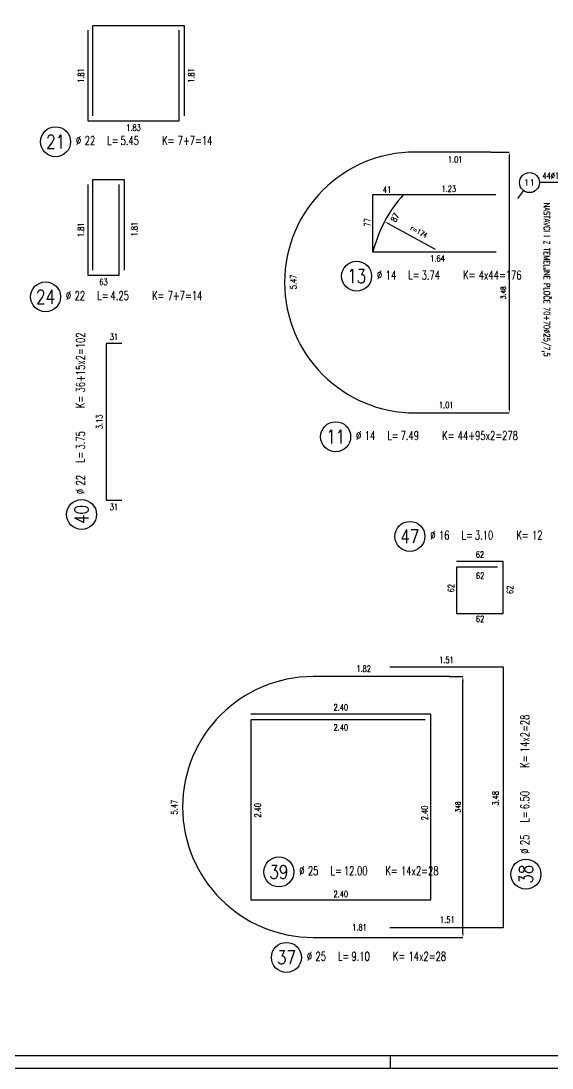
# Model space of a CAD drawing. Extents: x 29670 to 39758, y 69667 to 72992.
# Drawn here: x 33232 to 34293, y 69667 to 71763 of the extents above; entities that cross this region are included whole.
import ezdxf
from ezdxf.enums import TextEntityAlignment as Align

# ---------------------------------------------------------------- set-up
doc = ezdxf.new("R2010")
doc.units = 0
doc.header["$LTSCALE"] = 50
doc.header["$PDMODE"] = 34
doc.header["$PDSIZE"] = 5
doc.layers.get('DEFPOINTS').update_dxf_attribs({"linetype": 'CONTINUOUS'})
for name, color, linetype in [('ARM', 1, 'CONTINUOUS'), ('ARM-I', 6, 'CONTINUOUS'), ('BETON', 7, 'CONTINUOUS'), ('CRTICA', 7, 'CONTINUOUS'), ('FILE', 8, 'CONTINUOUS'), ('KOTE', 4, 'CONTINUOUS'), ('TANKO', 8, 'CONTINUOUS')]:
    doc.layers.add(name, color=color, linetype=linetype)
doc.styles.add('KOTE', font='romans.shx', dxfattribs={"width": 0.7})
doc.styles.get("Standard").update_dxf_attribs({"font": 'romans.shx', "width": 0.9})
doc.dimstyles.new('M-50', dxfattribs={"dimscale": 50, "dimtxt": 0.2, "dimasz": 0.185, "dimexe": 0, "dimexo": 0, "dimgap": 0.1, "dimtad": 1, "dimdec": 0, "dimzin": 0, "dimdsep": 46, "dimtxsty": 'KOTE', "dimcen": 0.09, "dimclrd": 256, "dimclre": 256, "dimclrt": 2, "dimadec": 0, "dimazin": 0, "dimtfac": 1, "dimtdec": 0, "dimtix": 1, "dimtmove": 2, "dimatfit": 3, "dimfxl": 0, "dimtolj": 1, "dimtzin": 0, "dimarcsym": 0})

# ---------------------------------------------------------------- blocks, each defined once
blk = doc.blocks.new('POZ')
at = {"layer": 'ARM-I'}
blk.add_circle((0, 0), 0.6, dxfattribs=at)
at = {"layer": 'ARM', "width": 0.7}
for s, p in [('%%c', (0.814, -0.125)), ('L=', (2.064, -0.125)), ('K=', (4.256, -0.125))]:
    blk.add_text(s, height=0.35, dxfattribs=at).set_placement(p)
for tag, p in [('VA', (0.879, 0.435)), ('FI', (1.162, -0.13)), ('DUZ', (2.598, -0.13)), ('KOM', (4.881, -0.13))]:
    blk.add_attdef(tag, p, '', height=0.35, dxfattribs=at)
at = {"layer": 'ARM', "width": 0.7, "flags": 1}
for tag, p in [('TIP', (1.038, -0.896)), ('A', (1.162, -1.411)), ('B', (1.162, -1.918)), ('C', (1.162, -2.426)), ('D', (1.162, -2.934)), ('E', (1.162, -3.441)), ('F', (1.162, -3.949)), ('G', (1.162, -4.457)), ('H', (1.162, -4.964)), ('I', (1.162, -5.472)), ('J', (1.162, -5.98)), ('K', (1.162, -6.487)), ('L', (1.162, -6.995)), ('M', (1.162, -7.503)), ('N', (1.162, -8.011))]:
    blk.add_attdef(tag, p, '', height=0.35, dxfattribs=at)
at = {"layer": 'ARM-I', "width": 0.8}
blk.add_attdef('POZ', text='', height=0.55, dxfattribs=at).set_placement((0, 0), align=Align.MIDDLE)
blk = doc.blocks.new('*D309')
at = {"layer": 'DEFPOINTS', "color": 0}
for p in [(33958.8, 71361.3), (34060.3, 71305.1)]:
    blk.add_point(p, dxfattribs=at)
at = {"layer": 'TANKO', "lineweight": -2}
blk.add_line((34060.3, 71305.1), (33966.9, 71356.8), dxfattribs=at)
at = {"layer": 'TANKO'}
blk.add_solid([(33967.6, 71358.2), (33966.1, 71355.5), (33958.8, 71361.3)], dxfattribs=at)
at = {"layer": 'TANKO', "color": 2, "insert": (34027.4, 71340.9), "char_height": 10, "attachment_point": 5, "rotation": 331.0366, "style": 'KOTE'}
blk.add_mtext('\\A1;{\\fRomanS|b0|i0|c238|p2;r=174}', dxfattribs=at)
blk = doc.blocks.new('P')
at = {"layer": 'KOTE'}
blk.add_circle((0, 0), 0.4, dxfattribs=at)
blk.add_attdef('P', text='', height=0.25, dxfattribs=at).set_placement((-0.004, 0.004), align=Align.MIDDLE)
blk = doc.blocks.new('*D313')
at = {"layer": 'DEFPOINTS', "color": 0}
for p in [(34171.4, 71500.3), (34171.4, 70978.3), (34208.1, 70978.3)]:
    blk.add_point(p, dxfattribs=at)
at = {"layer": 'TANKO', "lineweight": -2}
for p, q in [((34171.4, 71500.3), (34208.1, 71500.3)), ((34208.1, 71491.1), (34208.1, 70987.6)), ((34171.4, 70978.3), (34208.1, 70978.3))]:
    blk.add_line(p, q, dxfattribs=at)
at = {"layer": 'TANKO'}
for points in [[(34206.6, 71491.1), (34209.7, 71491.1), (34208.1, 71500.3)], [(34206.6, 70987.6), (34209.7, 70987.6), (34208.1, 70978.3)]]:
    blk.add_solid(points, dxfattribs=at)
at = {"layer": 'TANKO', "color": 2, "insert": (34195.8, 71218.7), "char_height": 10, "attachment_point": 5, "rotation": 90, "style": 'KOTE'}
blk.add_mtext('\\A1;{\\fRomanS|b0|i0|c238|p2;3.48}', dxfattribs=at)
blk = doc.blocks.new('*D318')
at = {"layer": 'DEFPOINTS', "color": 0}
for p in [(34087.6, 70450.6), (34115.2, 70450.6), (34087.6, 69928.6)]:
    blk.add_point(p, dxfattribs=at)
at = {"layer": 'TANKO', "lineweight": -2}
for p, q in [((34087.6, 70450.6), (34115.2, 70450.6)), ((34115.2, 69937.8), (34115.2, 70441.3)), ((34087.6, 69928.6), (34115.2, 69928.6))]:
    blk.add_line(p, q, dxfattribs=at)
at = {"layer": 'TANKO'}
for points in [[(34113.7, 70441.3), (34116.8, 70441.3), (34115.2, 70450.6)], [(34113.7, 69937.8), (34116.8, 69937.8), (34115.2, 69928.6)]]:
    blk.add_solid(points, dxfattribs=at)
at = {"layer": 'TANKO', "color": 2, "insert": (34105.2, 70189.6), "char_height": 10, "attachment_point": 5, "rotation": 90, "style": 'KOTE'}
blk.add_mtext('\\A1;{\\fRomanS|b0|i0|c238|p2;348}', dxfattribs=at)

msp = doc.modelspace()

# ---------------------------------------------------------------- linework, layer by layer
at = {"layer": 'ARM-I'}
for p, q in [((33996.6, 71415.1, 0), (34181.1, 71415.1, 0)), ((34181.6, 71299.7, 0), (33935.6, 71299.7, 0))]:
    msp.add_line(p, q, dxfattribs=at)
for points in [[(33375.5, 71572.9), (33375.5, 71753.9), (33558.5, 71753.9), (33558.5, 71572.9)], [(33365.5, 71743.9), (33365.5, 71562.9), (33548.5, 71562.9), (33548.5, 71743.9)], [(33365.5, 71435.2), (33365.5, 71254.2), (33428.5, 71254.2), (33428.5, 71435.2)], [(33375.5, 71264.2), (33375.5, 71445.2), (33438.5, 71445.2), (33438.5, 71264.2)], [(33433.5, 71116.9), (33402.5, 71116.9), (33402.5, 70803.9), (33433.5, 70803.9)], [(34184.6, 70669.9), (34102.8, 70669.9), (34102.8, 70576.9), (34195.8, 70576.9), (34195.8, 70681.2), (34102.8, 70681.2)], [(33969.1, 70469.9), (34195.6, 70469.9), (34195.6, 69947.9), (33969.1, 69947.9)]]:
    msp.add_lwpolyline(points, dxfattribs=at)
at = {"layer": 'ARM-I', "elevation": 0}
for points in [[(34171.4, 71500.3), (34019.9, 71500.3, 1), (34019.9, 70978.3), (34171.4, 70978.3)], [(34089.1, 70450.6), (33816.1, 70450.6, 1), (33816.1, 69928.6), (34087.6, 69928.6)]]:
    msp.add_lwpolyline(points, format="xyb", dxfattribs=at)
msp.add_lwpolyline([(34040.2, 70364), (33691.4, 70364), (33691.4, 70004), (34051.4, 70004), (34051.4, 70375.2), (33691.4, 70375.2)], dxfattribs=at)
at = {"layer": 'ARM-I'}
msp.add_arc((34189.5, 71239.3, 0), 261, 137.6574, 166.6148, dxfattribs=at)
at = {"layer": 'BETON'}
for points in [[(29669.6, 69667.2), (38595.8, 69667.2), (38595.8, 72991.7), (29669.6, 72991.7)], [(29794.6, 69692.2), (38570.8, 69692.2), (38570.8, 72966.7), (29794.6, 72966.7)]]:
    msp.add_lwpolyline(points, close=True, dxfattribs=at)
at = {"layer": 'CRTICA'}
msp.add_line((34236.2, 71423.3), (34224.1, 71407.4), dxfattribs=at)
at = {"layer": 'FILE'}
msp.add_line((33970.8, 69667.2), (33970.8, 69692.2), dxfattribs=at)
at = {"layer": 'TANKO'}
for p, q in [((34357.8, 71439.2), (34268.4, 71439.2)), ((33935.6, 71299.7, 0), (33935.6, 71415.1, 0)), ((33935.6, 71415.1, 0), (33996.6, 71415.1, 0))]:
    msp.add_line(p, q, dxfattribs=at)

# ---------------------------------------------------------------- block references
at = {"layer": 'KOTE', "xscale": 50, "yscale": 50, "zscale": 50}
for p, values in [((33301.3, 71521), {'POZ': '21', 'FI': '22', 'DUZ': '5.45', 'KOM': '7+7=14'}), ((33902.9, 71251.9, 0), {'POZ': '13', 'FI': '14', 'DUZ': '3.74', 'KOM': '4x44=176'}), ((33281.2, 71210.6), {'POZ': '24', 'FI': '22', 'DUZ': '4.25', 'KOM': '7+7=14'}), ((33861, 70930.6), {'POZ': '11', 'FI': '14', 'DUZ': '7.49', 'KOM': '44+95x2=278'}), ((34009.3, 70731.2), {'POZ': '47', 'FI': '16', 'DUZ': '3.10', 'KOM': '12'}), ((33747.5, 70059.7), {'POZ': '39', 'FI': '25', 'DUZ': '12.00', 'KOM': '14x2=28'}), ((33762.6, 69888.6, 0), {'POZ': '37', 'FI': '25', 'DUZ': '9.10', 'KOM': '14x2=28'})]:
    msp.add_blockref('POZ', p, dxfattribs=at).add_auto_attribs(values)
at = {"layer": 'KOTE'}
ref = msp.add_blockref('P', (34248.4, 71439.2), dxfattribs=dict(at, xscale=50, yscale=50, zscale=50))
ref.add_attrib('P', '11', dxfattribs={"height": 12.5}).set_placement((34248.2, 71439.4), align=Align.MIDDLE)
at = {"layer": 'KOTE', "xscale": 50, "yscale": 50, "zscale": 50, "rotation": 90}
for p, values in [((33353.1, 70775), {'POZ': '40', 'FI': '22', 'DUZ': '3.75', 'KOM': '36+15x2=102'}), ((34241.3, 70055.2), {'POZ': '38', 'FI': '25', 'DUZ': '6.50', 'KOM': '14x2=28'})]:
    msp.add_blockref('POZ', p, dxfattribs=at).add_auto_attribs(values)

# ---------------------------------------------------------------- texts
at = {"layer": 'KOTE', "style": 'KOTE', "width": 0.7}
for s, rotation, p in [('1.81', 90, (33351.8, 71653.4)), ('1.81', 90, (33572.3, 71653.4)), ('87', 61.9661, (33979.6, 71369.2, 0)), ('NASTAVCI I Z TEMELJNE PLOČE 70+70%%C25/7,5', 270, (34282.8, 71244.9)), ('1.81', 90, (33351.8, 71344.7)), ('1.81', 90, (33458.8, 71345.9)), ('77', 90, (33924.5, 71359.5, 0)), ('5.47', 90, (33776.4, 71240.4, 0)), ('3.13', 90, (33388.8, 70960.4)), ('62', 90, (34091.6, 70627.5)), ('62', 90, (34209.2, 70624.2)), ('5.47', 90, (33538.4, 70189.2, 0)), ('3.48', 90, (34180.5, 70206.9)), ('2.40', 90, (33705.2, 70182.9, 0)), ('2.40', 90, (34038.9, 70177.7, 0))]:
    msp.add_text(s, height=12.5, rotation=rotation, dxfattribs=at).set_placement(p, align=Align.MIDDLE)
for s, p in [('1.83', (33457, 71549.1)), ('1.01', (34099.9, 71485.4, 0)), ('41', (33963.7, 71424.8, 0)), ('1.23', (34087, 71426.7, 0)), ('1.64', (34064.6, 71287.3, 0)), ('63', (33397, 71240.5)), ('31', (33418, 71130.6)), ('1.01', (34082, 70994.2, 0)), ('31', (33418, 70790.1)), ('62', (34149.3, 70694.9)), ('62', (34149.7, 70652.4)), ('62', (34149.7, 70566)), ('1.82', (33917, 70466.3, 0)), ('1.51', (34082.4, 70483.7)), ('2.40', (33871.4, 70389, 0)), ('2.40', (33871.4, 70348.8, 0)), ('2.40', (33871.4, 70015.4, 0)), ('1.51', (34084.2, 69964)), ('1.81', (33908.5, 69948.7, 0))]:
    msp.add_text(s, height=12.5, dxfattribs=at).set_placement(p, align=Align.MIDDLE)
msp.add_text('44%%c14/10', height=12.5, dxfattribs=at).set_placement((34274.4, 71446.7))

# ---------------------------------------------------------------- dimensions: what is measured, and where the dimension line sits
at = {"layer": 'TANKO'}
dim = msp.add_linear_dim(base=(34208.1, 70978.3, 0), p1=(34171.4, 71500.3, 0), p2=(34171.4, 70978.3, 0), angle=90, text='{\\fRomanS|b0|i0|c238|p2;3.48}', dimstyle='M-50', dxfattribs=at)
dim.commit()
dim.dimension.update_dxf_attribs({"geometry": '*D313', "text_midpoint": (34195.8, 71218.7, 0), "dimtype": 160})
dim = msp.add_radius_dim(center=(34060.3, 71305.1, 0), mpoint=(33958.8, 71361.3, 0), text='{\\fRomanS|b0|i0|c238|p2;r=174}', dimstyle='M-50', dxfattribs=at)
dim.commit()
dim.dimension.update_dxf_attribs({"geometry": '*D309', "text_midpoint": (34027.4, 71340.9, 0), "dimtype": 164})
dim = msp.add_linear_dim(base=(34115.2, 70450.6, 0), p1=(34087.6, 69928.6, 0), p2=(34087.6, 70450.6, 0), angle=90, text='{\\fRomanS|b0|i0|c238|p2;348}', dimstyle='M-50', dxfattribs=at)
dim.commit()
dim.dimension.update_dxf_attribs({"geometry": '*D318', "text_midpoint": (34105.2, 70189.6, 0)})

doc.saveas('drawing.dxf')
